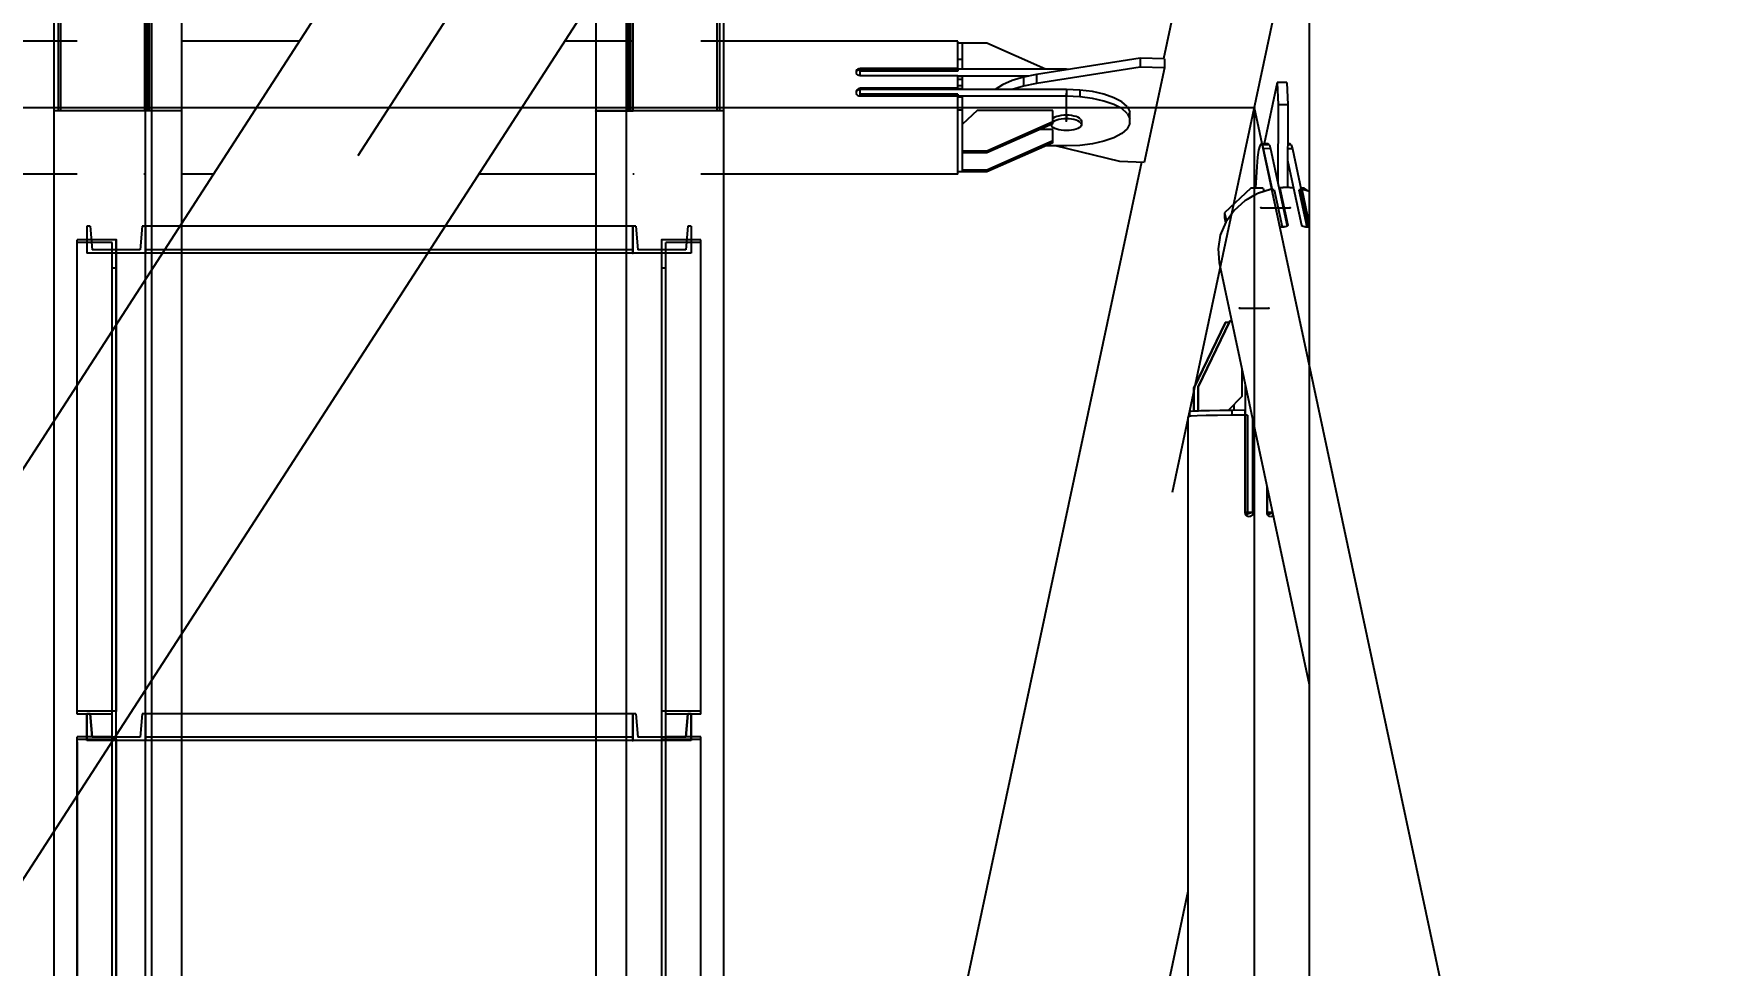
# Model space of a CAD drawing. Header units: millimetres. Extents: x 150209.93 to 150215.05, y 136675.65 to 136679.93.
# Drawn here: x 150211.3347 to 150211.4038, y 136678.0057 to 136678.0439 of the extents above; entities that cross this region are included whole.
import ezdxf

# ---------------------------------------------------------------- set-up
doc = ezdxf.new("R2010")
doc.units = ezdxf.units.MM
doc.header["$LTSCALE"] = 0.25
for name, pattern in [('CENTER', [50.8, 31.75, -6.35, 6.35, -6.35]), ('XKITLINE00', [0]), ('XKITLINE02', [4, 2, -2]), ('XKITLINE03', [6, 3, -1, 1, -1])]:
    doc.linetypes.add(name, pattern=pattern)
doc.styles.add('ROMANS', font='romans.shx')
doc.dimstyles.new('MD300', dxfattribs={"dimtxt": 2.5, "dimasz": 2.5, "dimexe": 1, "dimexo": 1, "dimgap": 0.5, "dimtad": 1, "dimdec": 1, "dimlfac": 50, "dimrnd": 0.5, "dimdsep": 46, "dimtxsty": 'ROMANS', "dimcen": 1, "dimclrd": 146, "dimclre": 146, "dimclrt": 30, "dimadec": 1, "dimazin": 2, "dimtfac": 1, "dimtdec": 1, "dimtmove": 0, "dimatfit": 1, "dimfxl": 1, "dimtolj": 1, "dimtzin": 0, "dimlwd": -1, "dimlwe": -1, "dimarcsym": 0})

# ---------------------------------------------------------------- blocks, each defined once
blk = doc.blocks.new('çatıı')
at = {"color": 116, "linetype": 'XKITLINE02', "true_color": 0x136734}
for p, q in [((12037.16, 12049.63), (12037.16, 13721.24)), ((12037.69, 12049.63), (12037.69, 13721.24)), ((12054.93, 12049.63), (12054.93, 13721.24)), ((12055.01, 12049.6), (12055.01, 13721.24)), ((12055.46, 12049.63), (12055.46, 13721.24)), ((12055.86, 12049.6), (12055.86, 13721.24)), ((12147.49, 12049.57), (12147.49, 13721.24)), ((12154.14, 12049.57), (12154.14, 13721.24)), ((12154.14, 12049.57), (12154.14, 13721.24)), ((12154.54, 12049.63), (12154.54, 13721.24)), ((12154.99, 12049.63), (12154.99, 13721.24)), ((12154.99, 12049.57), (12154.99, 13721.24)), ((12155.07, 12049.63), (12155.07, 13721.24)), ((12172.31, 12049.63), (12172.31, 13721.24)), ((12172.84, 12049.63), (12172.84, 13721.24)), ((12147.49, 12049.57), (12147.49, 12158.11)), ((12037.16, 11231.06), (12037.16, 12049.63)), ((12037.69, 11231.06), (12037.69, 12049.63)), ((12054.92, 11231.06), (12054.92, 12049.63)), ((12062.5, 12049.6), (12055, 12049.6)), ((12055, 11231.06), (12055, 12049.6)), ((12055.01, 12049.63), (12055.01, 12049.6)), ((12062.51, 12049.6), (12055.01, 12049.6)), ((12055.46, 11231.06), (12055.46, 12049.63)), ((12055.85, 11231.06), (12055.85, 12049.6)), ((12154.99, 12049.6), (12153.69, 12049.6)), ((12154.99, 12049.57), (12153.69, 12049.57)), ((12154.14, 11231.06), (12154.14, 12049.6)), ((12154.54, 11231.06), (12154.54, 12049.63)), ((12154.99, 12049.63), (12154.99, 12049.57)), ((12154.99, 11231.06), (12154.99, 12049.6)), ((12155.07, 11231.06), (12155.07, 12049.63)), ((12172.3, 11231.06), (12172.3, 12049.63)), ((12172.84, 11231.06), (12172.84, 12049.63)), ((12043.69, 12025.92), (12043.01, 12025.92)), ((12043.01, 12025.92), (12043.01, 12020.42)), ((12043.01, 12025.92), (12043.01, 12020.42)), ((12043.69, 12025.92), (12044.07, 12021.12)), ((12043.69, 12025.92), (12044.07, 12021.12)), ((12054.33, 12025.92), (12053.94, 12021.12)), ((12054.33, 12025.92), (12053.94, 12021.12)), ((12055.01, 12025.92), (12054.33, 12025.92)), ((12116.46, 12025.92), (12055.01, 12025.92)), ((12055.01, 12020.42), (12055.01, 12025.92)), ((12055.01, 12025.92), (12055.01, 12020.42)), ((12055.01, 12025.92), (12055.01, 12020.42)), ((12062.5, 11942.45), (12062.5, 12026.62)), ((12062.5, 12023.87), (12062.5, 12026.62)), ((12154.99, 12025.92), (12147.49, 12025.92)), ((12154.99, 12020.42), (12154.99, 12025.92)), ((12154.99, 12025.92), (12154.99, 12020.42)), ((12155.67, 12025.92), (12154.99, 12025.92)), ((12154.99, 12025.92), (12154.99, 12020.42)), ((12155.67, 12025.92), (12156.05, 12021.12)), ((12155.67, 12025.92), (12156.05, 12021.12)), ((12166.31, 12025.92), (12165.92, 12021.12)), ((12166.31, 12025.92), (12165.92, 12021.12)), ((12166.99, 12025.92), (12166.31, 12025.92)), ((12166.99, 12025.92), (12166.99, 12020.42)), ((12166.99, 12025.92), (12166.99, 12020.42)), ((12041.01, 11990.61), (12041.01, 12023.17)), ((12049.01, 12023.17), (12041.01, 12023.17)), ((12048.21, 12022.59), (12041.01, 12022.59)), ((12053.94, 12021.12), (12044.07, 12021.12)), ((12048.21, 12001.75), (12048.21, 12022.59)), ((12049.01, 11920.61), (12049.01, 12023.17)), ((12154.99, 12021.12), (12055.01, 12021.12)), ((12165.92, 12021.12), (12156.05, 12021.12)), ((12160.99, 11920.61), (12160.99, 12023.17)), ((12168.99, 12023.17), (12160.99, 12023.17)), ((12161.79, 11920.61), (12161.79, 12022.59)), ((12168.99, 12022.59), (12161.79, 12022.59)), ((12168.99, 11925.85), (12168.99, 12023.17)), ((12055.01, 12020.42), (12043.01, 12020.42)), ((12112.9, 12020.42), (12055.01, 12020.42)), ((12154.99, 12020.42), (12147.49, 12020.42)), ((12166.99, 12020.42), (12154.99, 12020.42)), ((12049.01, 12017.35), (12048.21, 12017.35)), ((12056.31, 11932.86), (12056.31, 12017.03)), ((12161.79, 12017.35), (12160.99, 12017.35)), ((12048.21, 11920.61), (12048.21, 12001.75)), ((12049.01, 12002.99), (12049.01, 11926.43)), ((12041.01, 11925.85), (12041.01, 11990.61)), ((12036.31, 11901.91), (12036.31, 11986.09)), ((12049.01, 11926.43), (12041.01, 11926.43)), ((12048.21, 11925.85), (12041.01, 11925.85)), ((12043.69, 11925.92), (12043.01, 11925.92)), ((12043.01, 11920.42), (12043.01, 11925.92)), ((12043.01, 11925.92), (12043.01, 11920.42)), ((12044.07, 11921.12), (12043.69, 11925.92)), ((12043.69, 11925.92), (12044.07, 11921.12)), ((12049.01, 11926.42), (12048.21, 11926.42)), ((12048.21, 11823.75), (12048.21, 11926.42)), ((12049.01, 11823.17), (12049.01, 11926.42)), ((12054.33, 11925.92), (12053.94, 11921.12)), ((12054.33, 11925.92), (12053.94, 11921.12)), ((12055.01, 11925.92), (12054.33, 11925.92)), ((12062.5, 11925.92), (12055.01, 11925.92)), ((12055.01, 11920.42), (12055.01, 11925.92)), ((12055.01, 11925.92), (12055.01, 11920.42)), ((12055.01, 11925.92), (12055.01, 11920.42)), ((12154.99, 11925.92), (12147.49, 11925.92)), ((12154.99, 11920.42), (12154.99, 11925.92)), ((12154.99, 11925.92), (12154.99, 11920.42)), ((12155.67, 11925.92), (12154.99, 11925.92)), ((12154.99, 11925.92), (12154.99, 11920.42)), ((12155.67, 11925.92), (12156.05, 11921.12)), ((12155.67, 11925.92), (12156.05, 11921.12)), ((12168.99, 11926.43), (12160.99, 11926.43)), ((12160.99, 11823.17), (12160.99, 11926.42)), ((12161.79, 11926.42), (12160.99, 11926.42)), ((12161.79, 11823.75), (12161.79, 11926.42)), ((12168.99, 11925.85), (12161.79, 11925.85)), ((12166.31, 11925.92), (12165.92, 11921.12)), ((12165.92, 11921.12), (12166.31, 11925.92)), ((12166.99, 11925.92), (12166.31, 11925.92)), ((12166.99, 11925.92), (12166.99, 11920.42)), ((12166.99, 11920.42), (12166.99, 11925.92)), ((12048.21, 11921.2), (12041.01, 11921.2)), ((12041.01, 11823.17), (12041.01, 11921.2)), ((12053.94, 11921.12), (12044.07, 11921.12)), ((12154.99, 11921.12), (12055.01, 11921.12)), ((12165.92, 11921.12), (12156.05, 11921.12)), ((12168.99, 11921.2), (12161.79, 11921.2)), ((12168.99, 11823.17), (12168.99, 11921.2)), ((12049.01, 11920.62), (12041.01, 11920.62)), ((12041.01, 11920.16), (12041.01, 11823.75)), ((12055.01, 11920.42), (12043.01, 11920.42)), ((12049.01, 11920.61), (12048.21, 11920.61)), ((12062.5, 11920.42), (12055.01, 11920.42)), ((12154.99, 11920.42), (12147.49, 11920.42)), ((12166.99, 11920.42), (12154.99, 11920.42)), ((12168.99, 11920.62), (12160.99, 11920.62)), ((12161.79, 11920.61), (12160.99, 11920.61))]:
    blk.add_line(p, q, dxfattribs=at)
at = {"color": 1, "linetype": 'XKITLINE03'}
for p, q in [((12049.01, 13721.24), (12049.01, 12049.63)), ((12055.01, 13721.24), (12055.01, 12049.6)), ((12147.49, 12049.57), (12147.49, 13721.24)), ((12160.99, 13721.24), (12160.99, 12049.63)), ((12049.01, 11231.06), (12049.01, 12049.63)), ((12055, 12049.6), (12055, 11231.06)), ((12154.99, 11231.06), (12154.99, 12049.6)), ((12160.99, 11231.06), (12160.99, 12049.63)), ((12049.01, 12023.17), (12049.01, 11926.43)), ((12160.99, 11926.43), (12160.99, 12023.17)), ((12154.99, 12020.42), (12055.01, 12020.42)), ((12055.01, 12020.42), (12055.01, 12020.42)), ((12154.99, 12020.42), (12154.99, 12020.42)), ((12049.01, 11920.62), (12049.01, 11823.17)), ((12154.99, 11920.42), (12055.01, 11920.42)), ((12055.01, 11920.42), (12055.01, 11920.42)), ((12154.99, 11920.42), (12154.99, 11920.42)), ((12160.99, 11823.17), (12160.99, 11920.62))]:
    blk.add_line(p, q, dxfattribs=at)
at = {"color": 8, "linetype": 'CENTER'}
for p, q in [((12370, 12689.51), (12370, 11020.27)), ((12370, 12460.27), (11840, 11640.27)), ((12370, 12460.27), (12196.44, 11647.05)), ((12243.98, 12047.51), (12243.98, 12053.04)), ((11927.5, 12050.27), (12282.5, 12050.27)), ((12282.5, 12050.27), (12282.5, 11230.27)), ((12282.5, 12050.27), (12370, 11640.27)), ((12283.89, 12029.74), (12289.87, 12029.72)), ((12279.51, 12009.13), (12285.48, 12009.12))]:
    blk.add_line(p, q, dxfattribs=at)
at = {"color": 7, "linetype": 'XKITLINE00'}
for p, q in [((12036.31, 12049.63), (12036.31, 12437.44)), ((12056.31, 12049.63), (12056.31, 12437.44)), ((12062.51, 12049.6), (12062.51, 12437.44)), ((12173.69, 12049.63), (12173.69, 12114.46)), ((12153.69, 12049.63), (12153.69, 12083.52)), ((12147.49, 12049.57), (12147.49, 12073.93)), ((12056.31, 12049.63), (12036.31, 12049.63)), ((12036.31, 11986.09), (12036.31, 12049.63)), ((12056.31, 12049.63), (12036.31, 12049.63)), ((12056.31, 12017.03), (12056.31, 12049.63)), ((12062.51, 12049.6), (12056.31, 12049.6)), ((12062.5, 12049.6), (12056.31, 12049.6)), ((12062.5, 12026.62), (12062.5, 12049.6)), ((12147.49, 11663.11), (12147.49, 12049.6)), ((12153.69, 12049.6), (12147.49, 12049.6)), ((12153.69, 12049.57), (12147.49, 12049.57)), ((12173.69, 12049.63), (12153.69, 12049.63)), ((12153.69, 11663.11), (12153.69, 12049.63)), ((12173.69, 12049.63), (12153.69, 12049.63)), ((12173.69, 11663.11), (12173.69, 12049.63)), ((12147.49, 12025.92), (12116.46, 12025.92)), ((12147.49, 12020.42), (12112.9, 12020.42)), ((12062.5, 11663.11), (12062.5, 11942.45)), ((12056.31, 11663.11), (12056.31, 11932.86)), ((12147.49, 11925.92), (12062.5, 11925.92)), ((12147.49, 11920.42), (12062.5, 11920.42)), ((12036.31, 11663.11), (12036.31, 11901.91))]:
    blk.add_line(p, q, dxfattribs=at)
at = {"color": 8, "linetype": 'XKITLINE00'}
for p, q in [((12224, 12276.48), (11947.61, 11848.86)), ((12293.8, 12255.76), (12293.8, 11678.81)), ((12262.38, 12251.69), (11985.99, 11824.07)), ((12293.8, 12200.34), (12263.9, 12060.27)), ((12041.01, 12063.91), (11988.31, 12063.91)), ((12055.01, 12063.91), (12054.72, 12063.91)), ((12086.6, 12063.91), (12062.51, 12063.91)), ((12154.92, 12063.91), (12141.01, 12063.91)), ((12221.68, 12063.91), (12168.99, 12063.91)), ((12221.68, 12062.27), (12221.68, 12063.91)), ((12222.68, 12063.47), (12221.68, 12063.47)), ((12227.68, 12063.47), (12222.68, 12063.47)), ((12222.68, 12063.47), (12222.68, 12063.45)), ((12222.68, 12063.45), (12222.68, 12063.44)), ((12222.68, 12061.74), (12222.68, 12063.44)), ((12239.71, 12058.13), (12227.68, 12063.47)), ((12221.68, 12058.13), (12221.68, 12062.27)), ((12222.68, 12060.15), (12221.68, 12060.15)), ((12222.68, 12058.14), (12222.68, 12061.74)), ((12259.09, 12060.43), (12237.84, 12057.07)), ((12259.09, 12060.43), (12259.09, 12058.58)), ((12264.08, 12060.26), (12259.09, 12060.43)), ((12264.08, 12060.26), (12264.08, 12058.67)), ((12200.87, 12057.79), (12200.83, 12057.56)), ((12200.83, 12057.56), (12200.87, 12057.33)), ((12200.87, 12057.55), (12200.85, 12057.44)), ((12200.99, 12058), (12200.87, 12057.79)), ((12200.99, 12057.76), (12200.87, 12057.55)), ((12200.87, 12057.33), (12200.99, 12057.12)), ((12201.16, 12058.14), (12200.99, 12058)), ((12201.14, 12057.9), (12200.99, 12057.76)), ((12201.18, 12056.95), (12200.99, 12057.12)), ((12201.18, 12057.92), (12201.14, 12057.9)), ((12201.42, 12058.25), (12201.18, 12058.16)), ((12201.42, 12058.02), (12201.18, 12057.92)), ((12201.42, 12056.85), (12201.18, 12056.95)), ((12201.68, 12058.3), (12201.42, 12058.25)), ((12201.68, 12058.05), (12201.42, 12058.02)), ((12201.68, 12056.81), (12201.42, 12056.85)), ((12201.68, 12058.3), (12201.68, 12058.05)), ((12221.68, 12058.3), (12201.68, 12058.3)), ((12221.68, 12058.05), (12201.68, 12058.05)), ((12221.68, 12058.03), (12201.68, 12058.03)), ((12201.68, 12056.81), (12201.68, 12058.03)), ((12221.68, 12057.72), (12201.68, 12057.72)), ((12221.68, 12056.81), (12201.68, 12056.81)), ((12221.68, 12058.13), (12221.68, 12057.72)), ((12243.98, 12058.13), (12221.68, 12058.13)), ((12221.68, 12054), (12221.68, 12056.81)), ((12236.26, 12056.75), (12221.68, 12056.75)), ((12222.68, 12056.69), (12221.68, 12056.69)), ((12222.68, 12056.07), (12221.68, 12056.07)), ((12222.68, 12055.43), (12222.68, 12056.69)), ((12222.68, 12053.99), (12222.68, 12055.43)), ((12232.84, 12055.83), (12230.86, 12054.96)), ((12235.2, 12056.54), (12232.84, 12055.83)), ((12237.84, 12057.07), (12235.2, 12056.54)), ((12235.2, 12056.54), (12235.2, 12054.69)), ((12259.09, 12058.58), (12237.84, 12055.23)), ((12237.84, 12057.07), (12237.84, 12055.23)), ((12243.98, 12058.13), (12243.98, 12058.04)), ((12244.46, 12058.11), (12243.98, 12058.13)), ((12264.08, 12058.42), (12259.09, 12058.58)), ((12264.08, 12058.42), (12259.94, 12039.04)), ((12264.08, 12058.66), (12264.08, 12058.42)), ((12287.23, 12055.42), (12284.55, 12042.83)), ((12289.22, 12055.41), (12287.23, 12055.42)), ((12287.23, 12055.42), (12287.39, 12050.85)), ((12289.22, 12055.41), (12289.38, 12050.85)), ((12200.87, 12053.67), (12200.83, 12053.41)), ((12200.83, 12053.41), (12200.87, 12053.16)), ((12200.87, 12053.43), (12200.85, 12053.3)), ((12200.99, 12053.89), (12200.87, 12053.67)), ((12200.99, 12053.66), (12200.87, 12053.43)), ((12200.87, 12053.16), (12200.99, 12052.93)), ((12201.18, 12054.08), (12200.99, 12053.89)), ((12201.18, 12053.84), (12200.99, 12053.66)), ((12201.18, 12052.75), (12200.99, 12052.93)), ((12201.42, 12054.19), (12201.18, 12054.08)), ((12201.42, 12053.96), (12201.18, 12053.84)), ((12201.42, 12052.65), (12201.18, 12052.75)), ((12201.68, 12054.23), (12201.42, 12054.19)), ((12201.42, 12054.19), (12201.42, 12053.96)), ((12201.68, 12054), (12201.42, 12053.96)), ((12201.68, 12052.59), (12201.42, 12052.65)), ((12201.68, 12054.23), (12201.68, 12054)), ((12221.68, 12054.23), (12201.68, 12054.23)), ((12221.68, 12054), (12201.68, 12054)), ((12201.68, 12054), (12201.68, 12053.99)), ((12201.68, 12052.59), (12201.68, 12053.99)), ((12243.98, 12053.99), (12201.68, 12053.99)), ((12221.68, 12053.02), (12201.68, 12053.02)), ((12221.68, 12052.59), (12201.68, 12052.59)), ((12222.68, 12054.77), (12221.68, 12054.77)), ((12222.68, 12054.11), (12221.68, 12054.11)), ((12221.68, 12054.11), (12221.68, 12053.99)), ((12221.68, 12053.02), (12221.68, 12052.61)), ((12243.98, 12052.61), (12221.68, 12052.61)), ((12221.68, 12036.64), (12221.68, 12052.59)), ((12222.68, 12052.43), (12221.68, 12052.43)), ((12222.68, 12047.03), (12222.68, 12052.43)), ((12230.86, 12054.96), (12229.35, 12053.99)), ((12235.2, 12054.69), (12232.86, 12053.99)), ((12237.84, 12055.23), (12235.2, 12054.69)), ((12243.98, 12053.99), (12243.98, 12052.61)), ((12246.7, 12053.88), (12243.98, 12053.99)), ((12246.7, 12052.49), (12243.98, 12052.61)), ((12246.7, 12053.88), (12246.7, 12052.49)), ((12249.31, 12053.55), (12246.7, 12053.88)), ((12249.31, 12052.17), (12246.7, 12052.49)), ((12251.68, 12053.01), (12249.31, 12053.55)), ((12251.68, 12051.63), (12249.31, 12052.17)), ((12253.71, 12052.3), (12251.68, 12053.01)), ((12255.32, 12051.44), (12253.71, 12052.3)), ((12222.68, 12049.72), (12221.68, 12049.72)), ((12225.68, 12049.65), (12222.68, 12046.89)), ((12241.18, 12049.65), (12225.68, 12049.65)), ((12241.18, 12046.96), (12241.18, 12049.65)), ((12242.43, 12048.55), (12241.99, 12048.43)), ((12242.92, 12048.64), (12242.43, 12048.55)), ((12243.44, 12048.7), (12242.92, 12048.64)), ((12243.98, 12048.72), (12243.44, 12048.7)), ((12244.52, 12048.7), (12243.98, 12048.72)), ((12243.98, 12048.72), (12243.98, 12047.98)), ((12245.04, 12048.64), (12244.52, 12048.7)), ((12245.53, 12048.55), (12245.04, 12048.64)), ((12245.97, 12048.43), (12245.53, 12048.55)), ((12253.71, 12050.92), (12251.68, 12051.63)), ((12255.32, 12050.06), (12253.71, 12050.92)), ((12256.44, 12050.47), (12255.32, 12051.44)), ((12256.44, 12049.09), (12255.32, 12050.06)), ((12256.44, 12050.47), (12257.01, 12049.43)), ((12256.44, 12049.09), (12257.01, 12048.04)), ((12257.01, 12046.98), (12257.01, 12049.43)), ((12287.39, 12050.85), (12287.34, 12034.89)), ((12289.38, 12050.85), (12287.39, 12050.85)), ((12289.38, 12050.85), (12289.33, 12033.9)), ((12222.68, 12041.38), (12222.68, 12047.03)), ((12241.18, 12047.35), (12227.68, 12041.36)), ((12241.18, 12046.96), (12227.68, 12040.97)), ((12241.18, 12045.76), (12238.48, 12045.76)), ((12240.89, 12046.83), (12240.88, 12046.77)), ((12240.88, 12046.82), (12240.88, 12046.77)), ((12240.88, 12046.77), (12240.92, 12046.56)), ((12240.92, 12046.56), (12241.06, 12046.36)), ((12241.29, 12046.17), (12241.06, 12046.36)), ((12241.29, 12048.11), (12241.18, 12048.02)), ((12241.29, 12047.38), (12241.18, 12047.28)), ((12241.18, 12043.07), (12241.18, 12045.76)), ((12241.6, 12048.29), (12241.29, 12048.11)), ((12241.6, 12047.55), (12241.29, 12047.38)), ((12241.6, 12046), (12241.29, 12046.17)), ((12241.99, 12048.43), (12241.6, 12048.29)), ((12241.99, 12047.7), (12241.6, 12047.55)), ((12241.99, 12045.85), (12241.6, 12046)), ((12242.43, 12047.82), (12241.99, 12047.7)), ((12242.43, 12045.73), (12241.99, 12045.85)), ((12242.92, 12047.91), (12242.43, 12047.82)), ((12242.92, 12045.64), (12242.43, 12045.73)), ((12243.44, 12047.96), (12242.92, 12047.91)), ((12243.44, 12045.59), (12242.92, 12045.64)), ((12243.98, 12047.98), (12243.44, 12047.96)), ((12243.98, 12045.57), (12243.44, 12045.59)), ((12244.52, 12047.96), (12243.98, 12047.98)), ((12244.52, 12045.59), (12243.98, 12045.57)), ((12245.04, 12047.91), (12244.52, 12047.96)), ((12245.04, 12045.64), (12244.52, 12045.59)), ((12245.53, 12047.82), (12245.04, 12047.91)), ((12245.53, 12045.73), (12245.04, 12045.64)), ((12245.97, 12047.7), (12245.53, 12047.82)), ((12245.97, 12045.85), (12245.53, 12045.73)), ((12246.35, 12048.29), (12245.97, 12048.43)), ((12246.35, 12047.55), (12245.97, 12047.7)), ((12246.35, 12046), (12245.97, 12045.85)), ((12246.66, 12048.11), (12246.35, 12048.29)), ((12246.66, 12047.38), (12246.35, 12047.55)), ((12246.66, 12046.17), (12246.35, 12046)), ((12246.89, 12047.92), (12246.66, 12048.11)), ((12246.89, 12047.19), (12246.66, 12047.38)), ((12246.89, 12046.36), (12246.66, 12046.17)), ((12246.89, 12047.92), (12247.03, 12047.72)), ((12246.89, 12047.19), (12247.03, 12046.98)), ((12247.03, 12046.56), (12246.89, 12046.36)), ((12247.03, 12047.72), (12247.08, 12047.51)), ((12247.03, 12046.98), (12247.08, 12046.77)), ((12247.08, 12046.77), (12247.03, 12046.56)), ((12247.08, 12047.51), (12247.08, 12046.77)), ((12256.44, 12045.94), (12255.32, 12044.96)), ((12257.01, 12046.98), (12256.44, 12045.94)), ((12241.18, 12043.46), (12227.68, 12037.47)), ((12241.18, 12043.07), (12227.68, 12037.08)), ((12243.98, 12042.42), (12239.71, 12042.42)), ((12254.96, 12039.2), (12241.76, 12042.42)), ((12246.7, 12042.53), (12243.98, 12042.42)), ((12249.31, 12042.86), (12246.7, 12042.53)), ((12251.68, 12043.39), (12249.31, 12042.86)), ((12253.71, 12044.1), (12251.68, 12043.39)), ((12255.32, 12044.96), (12253.71, 12044.1)), ((12283.65, 12042.46), (12283.42, 12041.54)), ((12283.89, 12042.83), (12283.65, 12042.46)), ((12285.38, 12042.83), (12283.89, 12042.83)), ((12284.13, 12042.63), (12283.89, 12042.83)), ((12285.62, 12042.62), (12284.13, 12042.63)), ((12284.13, 12042.63), (12284.36, 12041.86)), ((12285.85, 12041.85), (12284.36, 12041.86)), ((12284.36, 12041.86), (12286.17, 12033.4)), ((12285.62, 12042.62), (12285.38, 12042.83)), ((12285.62, 12042.62), (12285.85, 12041.85)), ((12285.85, 12041.85), (12289.25, 12025.95)), ((12289.86, 12042.82), (12289.35, 12042.82)), ((12290.11, 12042.61), (12289.35, 12042.61)), ((12290.34, 12041.84), (12289.35, 12041.85)), ((12290.11, 12042.61), (12289.86, 12042.82)), ((12290.11, 12042.61), (12290.34, 12041.84)), ((12290.34, 12041.84), (12292.14, 12033.38)), ((12259.38, 12039.06), (12186.64, 11698.23)), ((12222.68, 12041.38), (12222.68, 12041.36)), ((12222.68, 12041.36), (12222.68, 12041.34)), ((12227.68, 12041.36), (12222.68, 12041.36)), ((12222.68, 12037.08), (12222.68, 12041.34)), ((12227.68, 12040.97), (12222.68, 12040.97)), ((12227.68, 12041.36), (12227.68, 12040.97)), ((12259.94, 12039.04), (12254.96, 12039.2)), ((12283.03, 12038.21), (12282.89, 12035.95)), ((12283.21, 12040.1), (12283.03, 12038.21)), ((12283.42, 12041.54), (12283.21, 12040.1)), ((12289.35, 12039.49), (12290.57, 12033.75)), ((12041.01, 12036.64), (11988.31, 12036.64)), ((12055.01, 12036.64), (12054.72, 12036.64)), ((12068.98, 12036.64), (12062.51, 12036.64)), ((12147.49, 12036.64), (12123.39, 12036.64)), ((12155.27, 12036.64), (12154.99, 12036.64)), ((12221.68, 12036.64), (12168.99, 12036.64)), ((12222.68, 12037.08), (12221.68, 12037.08)), ((12227.68, 12037.47), (12222.68, 12037.47)), ((12227.68, 12037.08), (12222.68, 12037.08)), ((12227.68, 12037.47), (12227.68, 12037.08)), ((12282.84, 12034.81), (12282.62, 12033.77)), ((12282.89, 12035.95), (12282.8, 12033.77)), ((12281.82, 12033.77), (12276.44, 12028.66)), ((12283.23, 12032.66), (12280.59, 12031.16)), ((12281.03, 12031.45), (12280.89, 12031.33)), ((12282.8, 12032.42), (12281.03, 12031.45)), ((12284.31, 12033.76), (12281.82, 12033.77)), ((12286.07, 12033.57), (12283.23, 12032.66)), ((12283.39, 12032.75), (12283.26, 12032.67)), ((12285.98, 12033.57), (12283.39, 12032.75)), ((12283.39, 12032.75), (12283.4, 12032.72)), ((12284.31, 12033.76), (12284.46, 12033.09)), ((12285.98, 12033.57), (12285.98, 12033.54)), ((12286.07, 12033.57), (12287.69, 12025.98)), ((12286.62, 12033.4), (12286.16, 12033.16)), ((12286.17, 12033.4), (12286.16, 12033.17)), ((12286.62, 12033.4), (12286.17, 12033.4)), ((12286.62, 12033.4), (12288.23, 12025.81)), ((12287.68, 12033.84), (12287.66, 12033.38)), ((12288.38, 12033.89), (12287.68, 12033.84)), ((12287.68, 12033.84), (12287.76, 12033.46)), ((12287.76, 12033.46), (12287.74, 12033)), ((12287.77, 12033.76), (12287.75, 12033.2)), ((12287.75, 12033.2), (12289.29, 12025.98)), ((12289.17, 12033.9), (12287.77, 12033.76)), ((12287.77, 12033.76), (12289.39, 12026.17)), ((12289.08, 12033.91), (12288.38, 12033.89)), ((12288.38, 12033.89), (12288.39, 12033.82)), ((12289.78, 12033.89), (12289.08, 12033.91)), ((12290.56, 12033.75), (12289.17, 12033.9)), ((12290.47, 12033.84), (12289.78, 12033.89)), ((12289.78, 12033.89), (12289.79, 12033.83)), ((12290.47, 12033.84), (12290.49, 12033.76)), ((12290.56, 12033.75), (12292.18, 12026.16)), ((12291.69, 12033.38), (12293.31, 12025.8)), ((12292.14, 12033.38), (12291.69, 12033.38)), ((12292.13, 12033.14), (12291.69, 12033.38)), ((12292.78, 12033.74), (12292.06, 12033.75)), ((12292.14, 12033.38), (12292.13, 12033.14)), ((12292.13, 12033.14), (12293.7, 12025.79)), ((12292.15, 12033.56), (12292.15, 12033.38)), ((12292.25, 12033.53), (12292.15, 12033.56)), ((12292.15, 12033.56), (12292.23, 12033.18)), ((12292.23, 12033.18), (12292.22, 12032.75)), ((12292.25, 12033.56), (12292.23, 12032.97)), ((12292.23, 12032.97), (12293.75, 12025.81)), ((12292.25, 12033.56), (12293.8, 12026.3)), ((12293.8, 12033.04), (12292.25, 12033.56)), ((12293.8, 12033.06), (12292.78, 12033.74)), ((12276.44, 12028.66), (12276.41, 12027.74)), ((12276.44, 12028.66), (12276.8, 12026.99)), ((12278.36, 12029.17), (12276.65, 12026.78)), ((12280.59, 12031.16), (12278.36, 12029.17)), ((12276.65, 12026.78), (12275.54, 12024.11)), ((12276.41, 12027.74), (12276.62, 12026.72)), ((12287.78, 12025.9), (12287.69, 12025.98)), ((12287.89, 12025.82), (12287.78, 12025.9)), ((12288.1, 12025.77), (12287.89, 12025.82)), ((12288.34, 12025.75), (12288.1, 12025.77)), ((12288.23, 12025.81), (12288.15, 12025.77)), ((12288.89, 12025.81), (12288.23, 12025.81)), ((12288.61, 12025.76), (12288.34, 12025.75)), ((12288.87, 12025.8), (12288.61, 12025.76)), ((12289.1, 12025.87), (12288.87, 12025.8)), ((12289.27, 12025.96), (12289.1, 12025.87)), ((12289.37, 12026.06), (12289.27, 12025.96)), ((12289.39, 12026.17), (12289.37, 12026.06)), ((12292.18, 12026.16), (12292.24, 12026.06)), ((12292.38, 12025.96), (12292.24, 12026.06)), ((12292.58, 12025.86), (12292.38, 12025.96)), ((12292.83, 12025.79), (12292.58, 12025.86)), ((12293.31, 12025.8), (12292.81, 12025.8)), ((12293.09, 12025.75), (12292.83, 12025.79)), ((12293.35, 12025.74), (12293.09, 12025.75)), ((12293.41, 12025.74), (12293.31, 12025.8)), ((12293.58, 12025.76), (12293.35, 12025.74)), ((12293.75, 12025.81), (12293.58, 12025.76)), ((12293.8, 12025.86), (12293.75, 12025.81)), ((12275.54, 12024.11), (12275.09, 12021.3)), ((12275.09, 12021.3), (12275.32, 12018.49)), ((12275.32, 12018.49), (12293.8, 11931.93)), ((12276.53, 12006.19), (12270.06, 11992.71)), ((12276.62, 12006.22), (12270.14, 11992.74)), ((12277.42, 12006.46), (12270.94, 11992.98)), ((12277.5, 12006.48), (12271.03, 11993)), ((12276.62, 12006.22), (12276.53, 12006.19)), ((12277.3, 12006.22), (12276.62, 12006.22)), ((12277.5, 12006.48), (12277.42, 12006.46)), ((12277.88, 12006.48), (12277.5, 12006.48)), ((12279.99, 11996.6), (12279.99, 11990.98)), ((12280.67, 11993.45), (12280.67, 11987.18)), ((12270.14, 11992.74), (12270.06, 11992.71)), ((12270.06, 11992.71), (12270.06, 11987.95)), ((12270.14, 11992.74), (12270.14, 11987.95)), ((12271.03, 11993), (12270.94, 11992.98)), ((12270.94, 11992.98), (12270.94, 11988)), ((12271.03, 11993), (12271.03, 11988)), ((12279.99, 11990.98), (12277.17, 11988.15)), ((12269.51, 11986.94), (12268.9, 11986.86)), ((12268.9, 11986.86), (12268.9, 11672.77)), ((12269.49, 11987.9), (12269.25, 11987.83)), ((12269.25, 11987.83), (12269.25, 11986.91)), ((12270.27, 11987.97), (12269.49, 11987.9)), ((12270.77, 11987.02), (12269.51, 11986.94)), ((12271.02, 11988), (12270.27, 11987.97)), ((12272.62, 11987.08), (12270.77, 11987.02)), ((12271.03, 11988), (12271.02, 11988)), ((12271.05, 11988), (12271.03, 11988)), ((12271.57, 11988.03), (12271.05, 11988)), ((12273.33, 11988.08), (12271.57, 11988.03)), ((12274.96, 11987.13), (12272.62, 11987.08)), ((12275.48, 11988.13), (12273.33, 11988.08)), ((12277.68, 11987.17), (12274.96, 11987.13)), ((12277.92, 11988.16), (12275.48, 11988.13)), ((12280.58, 11987.19), (12277.68, 11987.17)), ((12280.55, 11988.18), (12277.92, 11988.16)), ((12277.92, 11988.16), (12277.92, 11987.17)), ((12278.35, 11989.33), (12278.35, 11988.16)), ((12280.55, 11988.18), (12280.55, 11987.18)), ((12280.58, 11987.19), (12280.55, 11987.18)), ((12280.58, 11987.19), (12280.58, 11967.2)), ((12280.67, 11987.18), (12280.64, 11987.18)), ((12280.64, 11987.18), (12280.64, 11967.18)), ((12281.12, 11987.18), (12280.67, 11987.18)), ((12281.12, 11987.18), (12281.12, 11967.19)), ((12282.16, 11986.44), (12282.16, 11967.19)), ((12282.24, 11986.06), (12282.24, 11967.18)), ((12282.29, 11985.81), (12282.29, 11967.2)), ((12285.08, 11972.75), (12285.08, 11967.19)), ((12285.15, 11972.44), (12285.15, 11967.18)), ((12280.58, 11967.2), (12280.65, 11966.93)), ((12280.64, 11967.18), (12280.59, 11967.17)), ((12281.12, 11967.19), (12280.64, 11967.18)), ((12280.65, 11966.93), (12280.75, 11966.7)), ((12282.16, 11967.19), (12280.72, 11966.76)), ((12280.94, 11966.51), (12280.75, 11966.7)), ((12281.18, 11966.39), (12280.94, 11966.51)), ((12282.16, 11967.19), (12281.12, 11967.19)), ((12281.44, 11966.35), (12281.18, 11966.39)), ((12281.7, 11966.39), (12281.44, 11966.35)), ((12281.7, 11966.39), (12281.65, 11966.37)), ((12281.89, 11966.49), (12281.67, 11966.38)), ((12281.94, 11966.51), (12281.7, 11966.39)), ((12282.08, 11966.68), (12281.89, 11966.49)), ((12282.13, 11966.7), (12281.94, 11966.51)), ((12282.2, 11966.92), (12282.08, 11966.68)), ((12282.25, 11966.93), (12282.13, 11966.7)), ((12282.24, 11967.18), (12282.2, 11966.92)), ((12282.25, 11966.93), (12282.2, 11966.92)), ((12282.29, 11967.2), (12282.24, 11967.18)), ((12282.29, 11967.2), (12282.25, 11966.93)), ((12285.08, 11967.19), (12285.12, 11966.93)), ((12285.15, 11967.18), (12285.09, 11967.16)), ((12285.12, 11966.93), (12285.24, 11966.69)), ((12286.19, 11967.18), (12285.15, 11967.18)), ((12286.29, 11967.07), (12285.21, 11966.75)), ((12285.24, 11966.69), (12285.43, 11966.5)), ((12285.66, 11966.38), (12285.43, 11966.5)), ((12285.92, 11966.34), (12285.66, 11966.38)), ((12286.18, 11966.38), (12285.92, 11966.34)), ((12286.18, 11966.38), (12286.13, 11966.36)), ((12286.36, 11966.48), (12286.15, 11966.37)), ((12286.41, 11966.5), (12286.18, 11966.38)), ((12286.19, 11967.55), (12286.19, 11967.18)), ((12286.27, 11967.18), (12286.19, 11967.18)), ((12286.41, 11966.53), (12286.36, 11966.48)), ((12268.9, 11889.45), (12226.71, 11691.79))]:
    blk.add_line(p, q, dxfattribs=at)
for centre in [(12243.98, 12053.04), (12282.5, 12050.27), (12282.5, 12050.27), (12282.5, 12050.27), (12243.98, 12047.51), (12283.89, 12029.74), (12289.87, 12029.72), (12279.51, 12009.13), (12285.48, 12009.12)]:
    blk.add_circle(centre, 0.05, dxfattribs=at)
at = {"color": 1, "linetype": 'XKITLINE00'}
for centre in [(12049.01, 12049.63), (12049.01, 12049.63), (12055, 12049.6), (12055.01, 12049.6), (12147.49, 12049.57), (12154.99, 12049.6), (12160.99, 12049.63), (12160.99, 12049.63), (12049.01, 12023.17), (12160.99, 12023.17), (12055.01, 12020.42), (12055.01, 12020.42), (12154.99, 12020.42), (12154.99, 12020.42), (12049.01, 11926.43), (12160.99, 11926.43), (12049.01, 11920.62), (12055.01, 11920.42), (12055.01, 11920.42), (12154.99, 11920.42), (12154.99, 11920.42), (12160.99, 11920.62)]:
    blk.add_circle(centre, 0.05, dxfattribs=at)
blk = doc.blocks.new('*D4')
at = {"color": 146, "transparency": 16777216}
for p, q in [((150211.389635, 136678.626031), (150212.053944, 136678.624802)), ((150211.358006, 136677.744973), (150211.357786, 136677.626088)), ((150212.082314, 136677.743633), (150212.082095, 136677.624748))]:
    blk.add_line(p, q, dxfattribs=at)
for points in [[(150211.389644, 136678.631031), (150211.389626, 136678.621031), (150211.359635, 136678.626086)], [(150212.053953, 136678.629802), (150212.053935, 136678.619802), (150212.083944, 136678.624747)]]:
    blk.add_solid(points, dxfattribs=at)
at = {"layer": 'DEFPOINTS', "color": 0, "transparency": 16777216}
for p in [(150211.359855, 136678.744971), (150212.084164, 136678.743631), (150212.083944, 136678.624747)]:
    blk.add_point(p, dxfattribs=at)
at = {"color": 30, "transparency": 16777216, "insert": (150211.721836, 136678.650416), "char_height": 0.03, "attachment_point": 5, "rotation": 359.89403, "style": 'ROMANS'}
blk.add_mtext('\\A1;36', dxfattribs=at)

msp = doc.modelspace()

# ---------------------------------------------------------------- block references
at = {"xscale": 0.0002000170049888334, "yscale": 0.0002000170049888334, "zscale": 0.0002000170049888334}
msp.add_blockref('çatıı', (150208.928067, 136675.630592), dxfattribs=at)

# ---------------------------------------------------------------- dimensions: what is measured, and where the dimension line sits
dim = msp.add_aligned_dim(p1=(150211.359855, 136678.744971), p2=(150212.084164, 136678.743631), distance=-0.118885, dimstyle='MD300', override={"dimtxt": 0.03, "dimasz": 0.03, "dimgap": 0.01})
dim.commit()
dim.dimension.update_dxf_attribs({"geometry": '*D4', "text_midpoint": (150211.721836, 136678.650416)})

doc.saveas('drawing.dxf')
